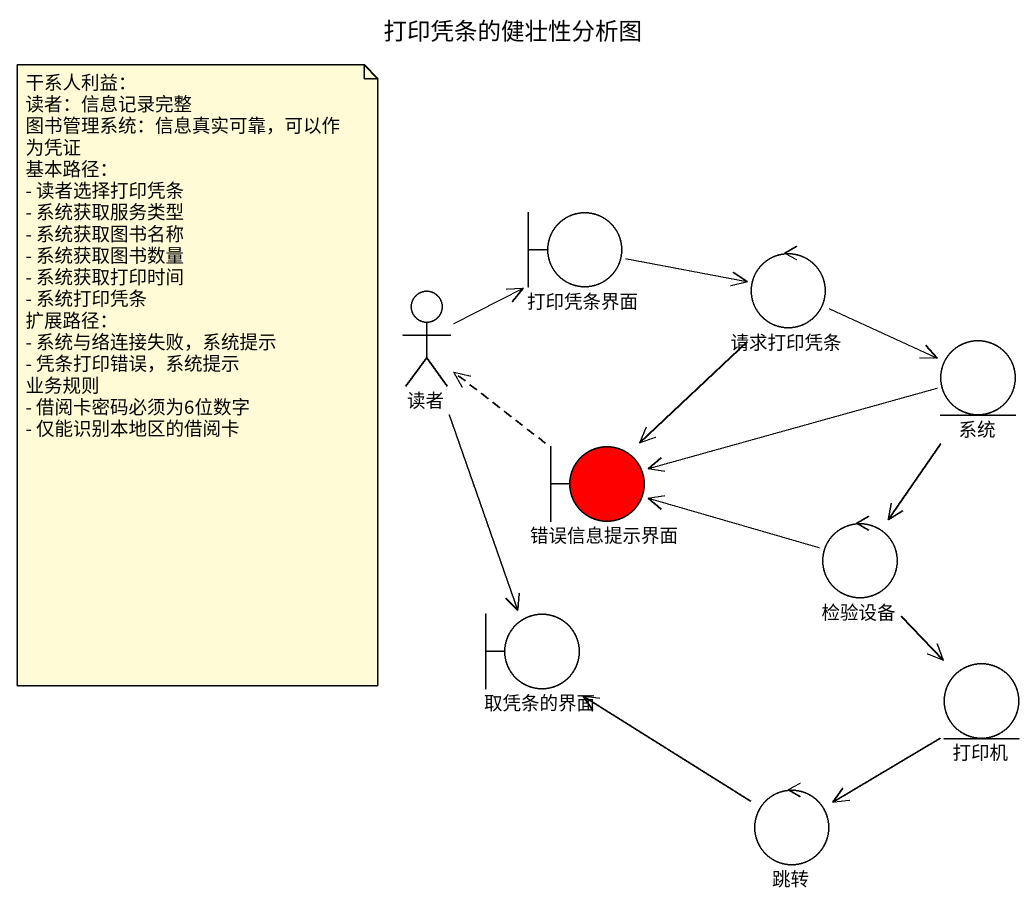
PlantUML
@startuml
title 打印凭条的健壮性分析图
boundary 打印凭条界面
control 请求打印凭条
actor 读者
entity 系统
boundary 错误信息提示界面 #FF0000
control 检验设备
boundary 取凭条的界面
entity 打印机
control 跳转
打印凭条界面 -right-> 请求打印凭条
请求打印凭条 -right-> 系统
请求打印凭条 --> 错误信息提示界面
读者 -up-> 打印凭条界面
读者 --> 取凭条的界面
系统 -left-> 错误信息提示界面
系统 --> 检验设备
错误信息提示界面 .up.> 读者
检验设备 -left-> 错误信息提示界面
检验设备 --> 打印机
打印机 --> 跳转
跳转 -up-> 取凭条的界面
note as N1
  干系人利益：
  读者：信息记录完整
  图书管理系统：信息真实可靠，可以作为凭证
  基本路径：
  - 读者选择打印凭条
  - 系统获取服务类型
  - 系统获取图书名称
  - 系统获取图书数量
  - 系统获取打印时间
  - 系统打印凭条
  扩展路径：
  - 系统与络连接失败，系统提示
  - 凭条打印错误，系统提示
  业务规则
  - 借阅卡密码必须为6位数字
  - 仅能识别本地区的借阅卡
end note
@enduml
